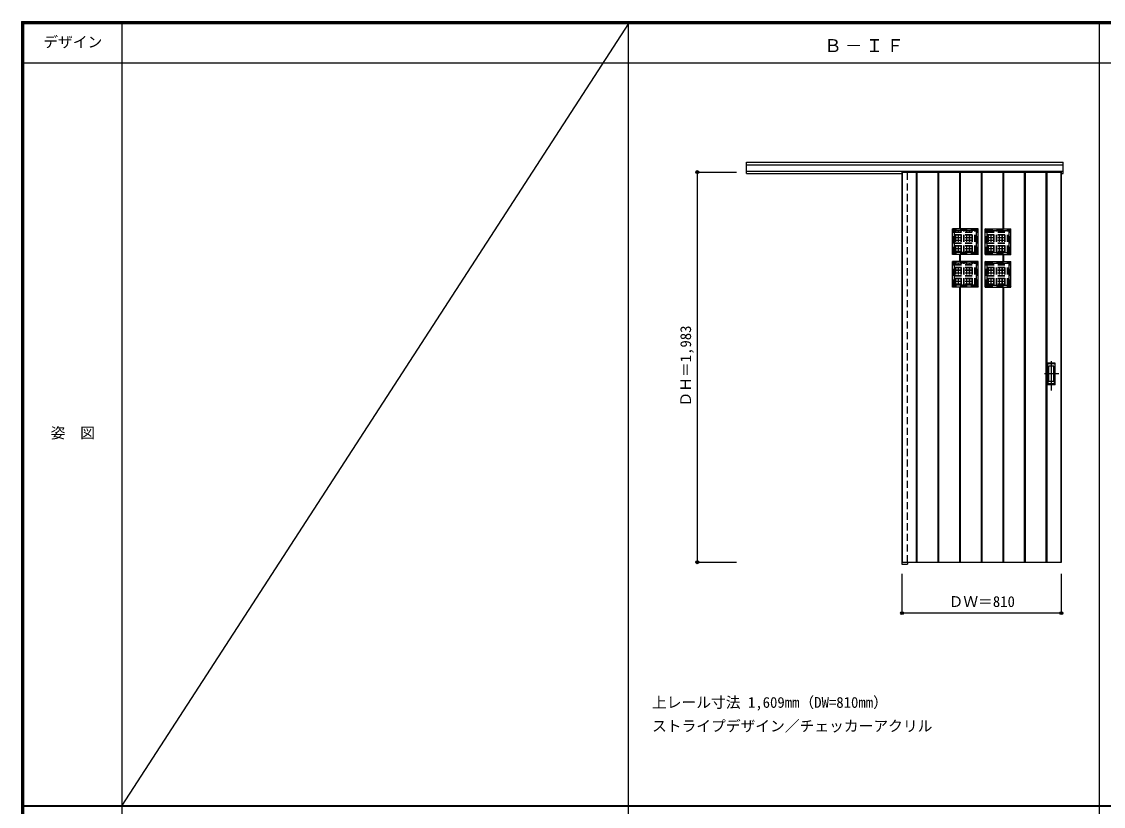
# Model space of a CAD drawing. Units: millimetres, scale not verified. Extents: x -6000 to 5700, y -4307 to 4175.
# Drawn here: x -6000 to -502, y 186 to 4175 of the extents above; entities that cross this region are included whole.
import ezdxf
from ezdxf.enums import TextEntityAlignment as Align

# ---------------------------------------------------------------- set-up
doc = ezdxf.new("R2010")
doc.units = ezdxf.units.MM
doc.header["$LTSCALE"] = 30
doc.header["$PDMODE"] = 32
doc.header["$PDSIZE"] = 15
doc.linetypes.add('CHAIN1', pattern=[8, 5, -1, 1, -1])
doc.linetypes.add('DASHED1', pattern=[1.8, 1.2, -0.6])
for name, color, linetype in [('0-2_扉', 3, 'Continuous'), ('0-4_枠', 3, 'Continuous'), ('0-6_引手', 7, 'Continuous'), ('0-A_文字', 7, 'Continuous'), ('0-B_寸法', 7, 'Continuous'), ('0-C_ハッチ', 4, 'DASHED1'), ('F-1_枠', 6, 'Continuous'), ('F-A_文字', 7, 'Continuous')]:
    doc.layers.add(name, color=color, linetype=linetype)
doc.styles.add('ＭＳ ゴシック', font='')
doc.styles.get('ＭＳ ゴシック').set_extended_font_data('MS Gothic')

msp = doc.modelspace()

# ---------------------------------------------------------------- linework, layer by layer
at = {"layer": '0-2_扉', "color": 4, "linetype": 'DASHED1'}
msp.add_line((-1525, 3410), (-1525, 3406), dxfattribs=at)
at = {"layer": '0-2_扉'}
for p, q in [((-1525, 3410), (-1525, 1427)), ((-1525, 3410), (-715, 3410)), ((-1523, 1427), (-1523, 3410)), ((-1452, 1427), (-1452, 3410)), ((-1448, 1427), (-1448, 3410)), ((-1342, 1427), (-1342, 3410)), ((-1338, 1427), (-1338, 3410)), ((-1232, 3122), (-1232, 3410)), ((-1228, 3122), (-1228, 3410)), ((-1122, 1427), (-1122, 3410)), ((-1118, 1427), (-1118, 3410)), ((-1012, 3122), (-1012, 3410)), ((-1008, 3122), (-1008, 3410)), ((-902, 1427), (-902, 3410)), ((-898, 1427), (-898, 3410)), ((-792, 1427), (-792, 3410)), ((-788, 1427), (-788, 3410)), ((-717, 1427), (-717, 3410)), ((-1138, 3122), (-1268, 3122)), ((-1268, 2992), (-1268, 3122)), ((-1268, 3122), (-1259, 3113)), ((-1147, 3113), (-1259, 3113)), ((-1259, 3001), (-1259, 3113)), ((-1147, 3113), (-1138, 3122)), ((-1147, 3001), (-1147, 3113)), ((-1138, 2992), (-1138, 3122)), ((-1102, 3122), (-972, 3122)), ((-1102, 2992), (-1102, 3122)), ((-1093, 3113), (-1102, 3122)), ((-1093, 3113), (-981, 3113)), ((-1093, 3001), (-1093, 3113)), ((-972, 3122), (-981, 3113)), ((-981, 3001), (-981, 3113)), ((-972, 2992), (-972, 3122)), ((-1138, 2992), (-1268, 2992)), ((-1232, 2956), (-1232, 2992)), ((-1228, 2956), (-1228, 2992)), ((-1147, 3001), (-1138, 2992)), ((-1093, 3001), (-1102, 2992)), ((-1102, 2992), (-972, 2992)), ((-1012, 2956), (-1012, 2992)), ((-1008, 2956), (-1008, 2992)), ((-1138, 2956), (-1268, 2956)), ((-1268, 2826), (-1268, 2956)), ((-1268, 2956), (-1259, 2947)), ((-1147, 2947), (-1259, 2947)), ((-1259, 2835), (-1259, 2947)), ((-1147, 2947), (-1138, 2956)), ((-1147, 2835), (-1147, 2947)), ((-1138, 2826), (-1138, 2956)), ((-1102, 2956), (-972, 2956)), ((-1102, 2826), (-1102, 2956)), ((-1093, 2947), (-1102, 2956)), ((-1093, 2947), (-981, 2947)), ((-1093, 2835), (-1093, 2947)), ((-972, 2956), (-981, 2947)), ((-981, 2835), (-981, 2947)), ((-972, 2826), (-972, 2956)), ((-1138, 2826), (-1268, 2826)), ((-1232, 1427), (-1232, 2826)), ((-1228, 1427), (-1228, 2826)), ((-1147, 2835), (-1138, 2826)), ((-1093, 2835), (-1102, 2826)), ((-1102, 2826), (-972, 2826)), ((-1012, 1427), (-1012, 2826)), ((-1008, 1427), (-1008, 2826))]:
    msp.add_line(p, q, dxfattribs=at)
at = {"layer": '0-2_扉', "color": 7}
for p, q in [((-1450, 1427), (-1450, 3410)), ((-1340, 1427), (-1340, 3410)), ((-1230, 3122), (-1230, 3410)), ((-1120, 1427), (-1120, 3410)), ((-1010, 3122), (-1010, 3410)), ((-900, 1427), (-900, 3410)), ((-790, 1427), (-790, 3410)), ((-1230, 2956), (-1230, 2992)), ((-1010, 2956), (-1010, 2992)), ((-1230, 1427), (-1230, 2826)), ((-1010, 1427), (-1010, 2826))]:
    msp.add_line(p, q, dxfattribs=at)
at = {"layer": '0-2_扉', "linetype": 'DASHED1'}
for p, q in [((-1140, 3120), (-1266, 3120)), ((-1140, 2994), (-1140, 3120)), ((-1100, 3120), (-974, 3120)), ((-1100, 2994), (-1100, 3120)), ((-1140, 2954), (-1266, 2954)), ((-1140, 2828), (-1140, 2954)), ((-1100, 2954), (-974, 2954)), ((-1100, 2828), (-1100, 2954))]:
    msp.add_line(p, q, dxfattribs=at)
at = {"layer": '0-2_扉'}
for points in [[(-1525, 1427), (-715, 1427), (-715, 3410)], [(-1147, 3001), (-1259, 3001), (-1268, 2992)], [(-1093, 3001), (-981, 3001), (-972, 2992)], [(-1147, 2835), (-1259, 2835), (-1268, 2826)], [(-1093, 2835), (-981, 2835), (-972, 2826)]]:
    msp.add_lwpolyline(points, dxfattribs=at)
at = {"layer": '0-2_扉', "linetype": 'DASHED1'}
for points in [[(-1140, 2994), (-1266, 2994), (-1266, 3120)], [(-1100, 2994), (-974, 2994), (-974, 3120)], [(-1140, 2828), (-1266, 2828), (-1266, 2954)], [(-1100, 2828), (-974, 2828), (-974, 2954)]]:
    msp.add_lwpolyline(points, dxfattribs=at)
at = {"layer": '0-4_枠'}
for p, q in [((-2316, 3460), (-707, 3460)), ((-2316, 3403), (-2316, 3460)), ((-2316, 3447), (-707, 3447)), ((-2316, 3415), (-707, 3415)), ((-1526, 3415), (-1526, 1418)), ((-1498, 3410), (-1498, 3415)), ((-2316, 3403), (-1525, 3403)), ((-1526, 1418), (-1498, 1418)), ((-1498, 1427), (-1498, 1418))]:
    msp.add_line(p, q, dxfattribs=at)
at = {"layer": '0-4_枠', "color": 4, "linetype": 'DASHED1'}
msp.add_line((-1498, 1427), (-1498, 3410), dxfattribs=at)
at = {"layer": '0-4_枠'}
msp.add_lwpolyline([(-715, 3403), (-707, 3403), (-707, 3460)], dxfattribs=at)
at = {"layer": '0-6_引手'}
for p, q in [((-747, 2439.5), (-785, 2439.5)), ((-785, 2329.5), (-785, 2439.5)), ((-753.5, 2423.5), (-778.5, 2423.5)), ((-778.5, 2345.5), (-778.5, 2423.5)), ((-753.5, 2345.5), (-753.5, 2423.5)), ((-747, 2329.5), (-747, 2439.5)), ((-747, 2329.5), (-785, 2329.5)), ((-753.5, 2345.5), (-778.5, 2345.5))]:
    msp.add_line(p, q, dxfattribs=at)
at = {"layer": '0-6_引手', "linetype": 'DASHED1'}
for p, q in [((-782, 2333.5), (-782, 2435.5)), ((-750, 2333.5), (-782, 2333.5))]:
    msp.add_line(p, q, dxfattribs=at)
at = {"layer": '0-6_引手', "linetype": 'CHAIN1'}
for p, q in [((-766, 2299.27), (-766, 2470.12)), ((-727.93, 2384.5), (-800.44, 2384.5))]:
    msp.add_line(p, q, dxfattribs=at)
at = {"layer": '0-6_引手', "linetype": 'DASHED1'}
msp.add_lwpolyline([(-750, 2333.5), (-750, 2435.5), (-782, 2435.5)], dxfattribs=at)
at = {"layer": '0-B_寸法', "color": 4}
for p, q in [((-2566, 3410), (-2566, 1427)), ((-2566, 3410), (-2366, 3410)), ((-2566, 1427), (-2366, 1427)), ((-1525, 1168), (-1525, 1368)), ((-715, 1168), (-715, 1368)), ((-715, 1168), (-1525, 1168))]:
    msp.add_line(p, q, dxfattribs=at)
at = {"layer": '0-B_寸法'}
for p in [(-2566, 3410), (-2566, 1427), (-1525, 1168), (-715, 1168)]:
    msp.add_point(p, dxfattribs=at)
at = {"layer": '0-C_ハッチ'}
for p, q in [((-1259, 3106.5), (-1147, 3106.5)), ((-1259, 3105.5), (-1147, 3105.5)), ((-1259, 3092.5), (-1147, 3092.5)), ((-1259, 3091.5), (-1147, 3091.5)), ((-1252.5, 3001), (-1252.5, 3113)), ((-1251.5, 3001), (-1251.5, 3113)), ((-1238.5, 3001), (-1238.5, 3113)), ((-1237.5, 3001), (-1237.5, 3113)), ((-1224.5, 3001), (-1224.5, 3113)), ((-1223.5, 3001), (-1223.5, 3113)), ((-1210.5, 3001), (-1210.5, 3113)), ((-1209.5, 3001), (-1209.5, 3113)), ((-1196.5, 3001), (-1196.5, 3113)), ((-1195.5, 3001), (-1195.5, 3113)), ((-1182.5, 3001), (-1182.5, 3113)), ((-1181.5, 3001), (-1181.5, 3113)), ((-1168.5, 3001), (-1168.5, 3113)), ((-1167.5, 3001), (-1167.5, 3113)), ((-1154.5, 3001), (-1154.5, 3113)), ((-1153.5, 3001), (-1153.5, 3113)), ((-1093, 3106.5), (-981, 3106.5)), ((-1093, 3105.5), (-981, 3105.5)), ((-1093, 3092.5), (-981, 3092.5)), ((-1093, 3091.5), (-981, 3091.5)), ((-1086.5, 3001), (-1086.5, 3113)), ((-1085.5, 3001), (-1085.5, 3113)), ((-1072.5, 3001), (-1072.5, 3113)), ((-1071.5, 3001), (-1071.5, 3113)), ((-1058.5, 3001), (-1058.5, 3113)), ((-1057.5, 3001), (-1057.5, 3113)), ((-1044.5, 3001), (-1044.5, 3113)), ((-1043.5, 3001), (-1043.5, 3113)), ((-1030.5, 3001), (-1030.5, 3113)), ((-1029.5, 3001), (-1029.5, 3113)), ((-1016.5, 3001), (-1016.5, 3113)), ((-1015.5, 3001), (-1015.5, 3113)), ((-1002.5, 3001), (-1002.5, 3113)), ((-1001.5, 3001), (-1001.5, 3113)), ((-988.5, 3001), (-988.5, 3113)), ((-987.5, 3001), (-987.5, 3113)), ((-1259, 3078.5), (-1147, 3078.5)), ((-1259, 3077.5), (-1147, 3077.5)), ((-1259, 3064.5), (-1147, 3064.5)), ((-1259, 3063.5), (-1147, 3063.5)), ((-1259, 3050.5), (-1147, 3050.5)), ((-1259, 3049.5), (-1147, 3049.5)), ((-1259, 3036.5), (-1147, 3036.5)), ((-1259, 3035.5), (-1147, 3035.5)), ((-1093, 3078.5), (-981, 3078.5)), ((-1093, 3077.5), (-981, 3077.5)), ((-1093, 3064.5), (-981, 3064.5)), ((-1093, 3063.5), (-981, 3063.5)), ((-1093, 3050.5), (-981, 3050.5)), ((-1093, 3049.5), (-981, 3049.5)), ((-1093, 3036.5), (-981, 3036.5)), ((-1093, 3035.5), (-981, 3035.5)), ((-1259, 3022.5), (-1147, 3022.5)), ((-1259, 3021.5), (-1147, 3021.5)), ((-1259, 3008.5), (-1147, 3008.5)), ((-1259, 3007.5), (-1147, 3007.5)), ((-1093, 3022.5), (-981, 3022.5)), ((-1093, 3021.5), (-981, 3021.5)), ((-1093, 3008.5), (-981, 3008.5)), ((-1093, 3007.5), (-981, 3007.5)), ((-1259, 2940.5), (-1147, 2940.5)), ((-1259, 2939.5), (-1147, 2939.5)), ((-1259, 2926.5), (-1147, 2926.5)), ((-1259, 2925.5), (-1147, 2925.5)), ((-1252.5, 2835), (-1252.5, 2947)), ((-1251.5, 2835), (-1251.5, 2947)), ((-1238.5, 2835), (-1238.5, 2947)), ((-1237.5, 2835), (-1237.5, 2947)), ((-1224.5, 2835), (-1224.5, 2947)), ((-1223.5, 2835), (-1223.5, 2947)), ((-1210.5, 2835), (-1210.5, 2947)), ((-1209.5, 2835), (-1209.5, 2947)), ((-1196.5, 2835), (-1196.5, 2947)), ((-1195.5, 2835), (-1195.5, 2947)), ((-1182.5, 2835), (-1182.5, 2947)), ((-1181.5, 2835), (-1181.5, 2947)), ((-1168.5, 2835), (-1168.5, 2947)), ((-1167.5, 2835), (-1167.5, 2947)), ((-1154.5, 2835), (-1154.5, 2947)), ((-1153.5, 2835), (-1153.5, 2947)), ((-1093, 2940.5), (-981, 2940.5)), ((-1093, 2939.5), (-981, 2939.5)), ((-1093, 2926.5), (-981, 2926.5)), ((-1093, 2925.5), (-981, 2925.5)), ((-1086.5, 2835), (-1086.5, 2947)), ((-1085.5, 2835), (-1085.5, 2947)), ((-1072.5, 2835), (-1072.5, 2947)), ((-1071.5, 2835), (-1071.5, 2947)), ((-1058.5, 2835), (-1058.5, 2947)), ((-1057.5, 2835), (-1057.5, 2947)), ((-1044.5, 2835), (-1044.5, 2947)), ((-1043.5, 2835), (-1043.5, 2947)), ((-1030.5, 2835), (-1030.5, 2947)), ((-1029.5, 2835), (-1029.5, 2947)), ((-1016.5, 2835), (-1016.5, 2947)), ((-1015.5, 2835), (-1015.5, 2947)), ((-1002.5, 2835), (-1002.5, 2947)), ((-1001.5, 2835), (-1001.5, 2947)), ((-988.5, 2835), (-988.5, 2947)), ((-987.5, 2835), (-987.5, 2947)), ((-1259, 2912.5), (-1147, 2912.5)), ((-1259, 2911.5), (-1147, 2911.5)), ((-1259, 2898.5), (-1147, 2898.5)), ((-1259, 2897.5), (-1147, 2897.5)), ((-1259, 2884.5), (-1147, 2884.5)), ((-1259, 2883.5), (-1147, 2883.5)), ((-1259, 2870.5), (-1147, 2870.5)), ((-1259, 2869.5), (-1147, 2869.5)), ((-1093, 2912.5), (-981, 2912.5)), ((-1093, 2911.5), (-981, 2911.5)), ((-1093, 2898.5), (-981, 2898.5)), ((-1093, 2897.5), (-981, 2897.5)), ((-1093, 2884.5), (-981, 2884.5)), ((-1093, 2883.5), (-981, 2883.5)), ((-1093, 2870.5), (-981, 2870.5)), ((-1093, 2869.5), (-981, 2869.5)), ((-1259, 2856.5), (-1147, 2856.5)), ((-1259, 2855.5), (-1147, 2855.5)), ((-1259, 2842.5), (-1147, 2842.5)), ((-1259, 2841.5), (-1147, 2841.5)), ((-1093, 2856.5), (-981, 2856.5)), ((-1093, 2855.5), (-981, 2855.5)), ((-1093, 2842.5), (-981, 2842.5)), ((-1093, 2841.5), (-981, 2841.5))]:
    msp.add_line(p, q, dxfattribs=at)
at = {"layer": 'F-1_枠'}
for p, q in [((-6000, 4175), (5700, 4175)), ((-6000, 4175), (-6000, -4205)), ((-6000, 4170), (5700, 4170)), ((-6000, 4165), (5700, 4165)), ((-5995, 4175), (-5995, -4205)), ((-5990, 4175), (-5990, -4205)), ((-5490, 4175), (-5490, -3790)), ((-2916, -3790), (-2916, 4175)), ((-522, -3790), (-522, 4175)), ((-6000, 3965), (5700, 3965)), ((-6000, 190.5), (5700, 190.5)), ((-6000, 187.5), (5700, 187.5))]:
    msp.add_line(p, q, dxfattribs=at)
at = {"layer": 'F-A_文字'}
msp.add_line((-2916, 4165), (-5490, 190.5), dxfattribs=at)

# ---------------------------------------------------------------- texts
at = {"layer": '0-A_文字', "style": 'ＭＳ ゴシック'}
for s, p in [('上レール寸法 1,609mm（DW=810mm）', (-2796, 670.5)), ('ストライプデザイン／チェッカーアクリル', (-2796, 550.5))]:
    msp.add_text(s, height=54.99, dxfattribs=at).set_placement(p, align=Align.BOTTOM_LEFT)
at = {"layer": '0-A_文字', "insert": (-1921.5, 4020), "char_height": 65.98, "attachment_point": 7, "style": 'ＭＳ ゴシック'}
msp.add_mtext('\\T1.17;Ｂ－ＩＦ', dxfattribs=at)
at = {"layer": '0-B_寸法', "style": 'ＭＳ ゴシック'}
msp.add_text('ＤＨ＝1,983', height=54.99, rotation=90, dxfattribs=at).set_placement((-2581, 2218.25), align=Align.BOTTOM_LEFT)
msp.add_text('ＤＷ＝810', height=54.99, dxfattribs=at).set_placement((-1288.75, 1183), align=Align.BOTTOM_LEFT)
at = {"layer": 'F-A_文字', "style": 'ＭＳ ゴシック'}
for s, p in [('デザイン', (-5890, 4027.5)), ('姿\u3000図', (-5852.5, 2040.25))]:
    msp.add_text(s, height=54.99, dxfattribs=at).set_placement(p, align=Align.BOTTOM_LEFT)

doc.saveas('drawing.dxf')
